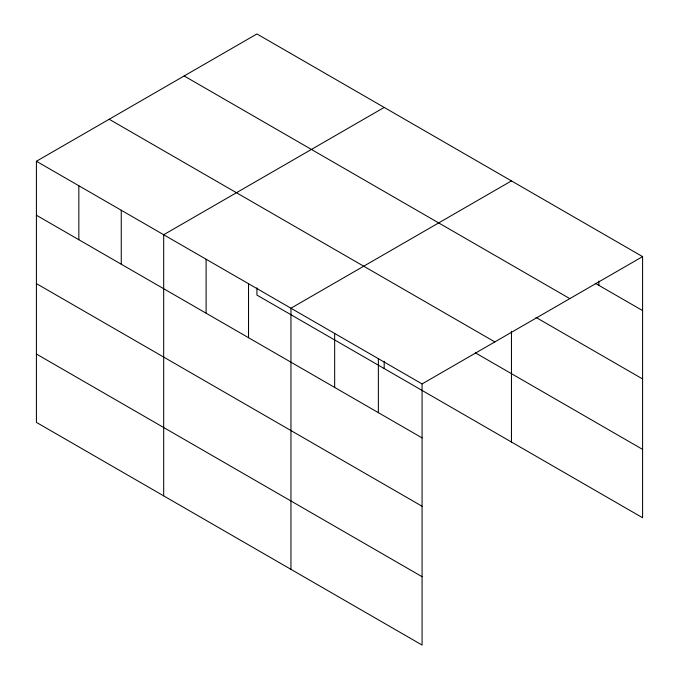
<?xml version="1.0" encoding="UTF-8"?>
<svg xmlns="http://www.w3.org/2000/svg" width="679" height="679" viewBox="0 0 679 679"><rect width="100%" height="100%" fill="white"/><g stroke="black" fill="none" stroke-linecap="round" stroke-linejoin="round"><path stroke-width="1.02" d="M36.411 161.262L422.075 383.924L422.075 645.05L36.411 422.389L36.411 161.262L256.925 33.95L642.589 256.611L642.589 517.737L256.925 295.076L256.925 287.828M384.195 107.426L163.681 234.739L163.681 495.865M511.457 180.903L290.952 308.215L290.952 569.341M422.075 383.924L642.589 256.611M595.237 283.253L642.589 310.592M184.153 75.963L569.817 298.624M536.045 317.441L642.589 378.95M109.183 119.249L494.847 341.91M475.359 352.834L642.589 449.379M36.411 215.235L422.075 437.896M36.411 283.601L422.075 506.254M36.411 354.031L422.075 576.692M598.878 281.123L598.878 285.35M511.457 331.208L511.457 442.037M384.195 361.304L384.195 368.561M378.364 358.682L378.364 412.662M334.662 333.448L334.662 387.429M248.531 283.72L248.531 337.701M206.102 259.234L206.102 313.206M121.261 210.244L121.261 264.224M78.84 185.749L78.84 239.729"/></g></svg>
